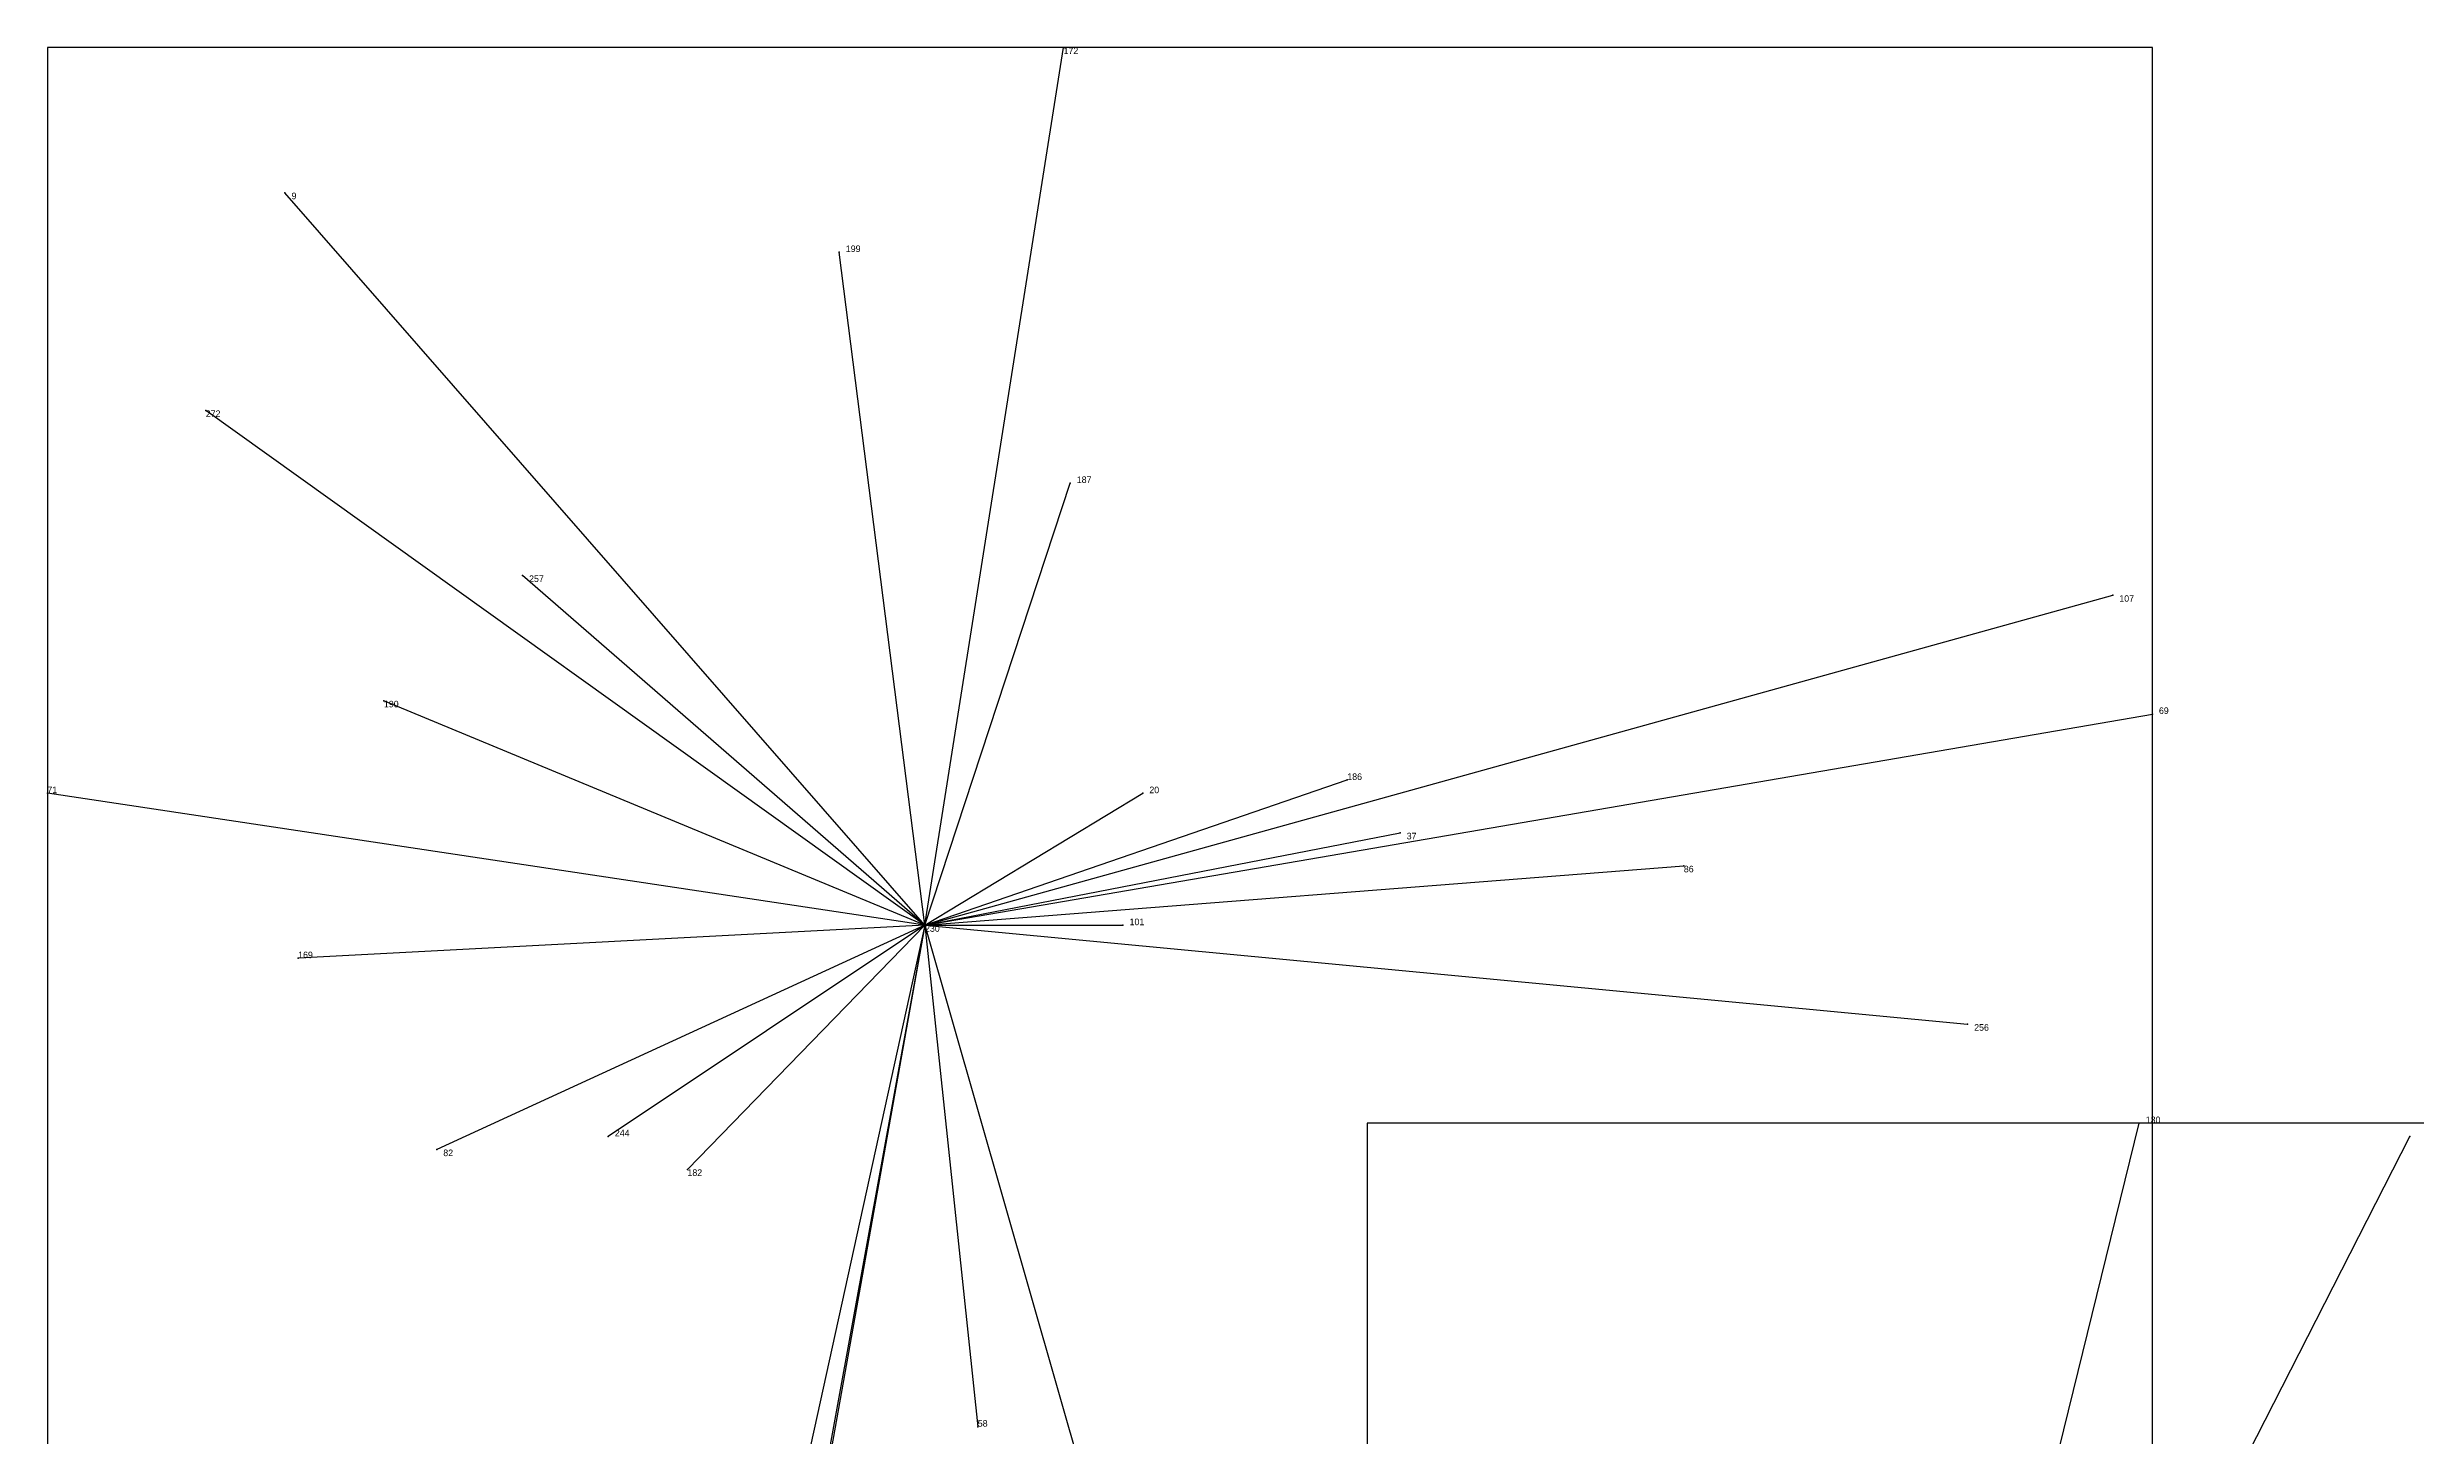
# Model space of a CAD drawing. Extents: x 0.01 to 1, y 0.004 to 0.997.
# Drawn here: x 0.258 to 0.6171, y 0.7865 to 0.997 of the extents above; entities that cross this region are included whole.
import ezdxf

# ---------------------------------------------------------------- set-up
doc = ezdxf.new("R2010")
doc.units = 0
for name, color, linetype in [('Clients', 3, 'CONTINUOUS'), ('Facilities', 3, 'CONTINUOUS'), ('Facilities_lines', 3, 'CONTINUOUS'), ('Min_max_boxes', 1, 'CONTINUOUS'), ('Normals', 1, 'CONTINUOUS'), ('Source_points', 5, 'CONTINUOUS'), ('Text', 3, 'CONTINUOUS')]:
    doc.layers.add(name, color=color, linetype=linetype)

msp = doc.modelspace()

# ---------------------------------------------------------------- linework, layer by layer
at = {"layer": 'Clients', "color": 5}
for p in [(0.412, 0.997), (0.294, 0.975), (0.378, 0.966), (0.282, 0.942), (0.413, 0.931), (0.33, 0.917), (0.571, 0.914), (0.309, 0.898), (0.577, 0.896), (0.258, 0.884), (0.424, 0.884), (0.455, 0.886), (0.463, 0.878), (0.506, 0.873), (0.421, 0.864), (0.296, 0.859), (0.549, 0.849), (0.575, 0.834), (0.317, 0.83), (0.343, 0.832), (0.616, 0.832), (0.355, 0.827), (0.399, 0.788)]:
    msp.add_point(p, dxfattribs=at)
at = {"layer": 'Facilities', "color": 3}
msp.add_point((0.391, 0.864), dxfattribs=at)
at = {"layer": 'Facilities_lines', "color": 3}
for p, q in [((0.391, 0.864), (0.412, 0.997)), ((0.391, 0.864), (0.294, 0.975)), ((0.391, 0.864), (0.378, 0.966)), ((0.391, 0.864), (0.282, 0.942)), ((0.391, 0.864), (0.413, 0.931)), ((0.391, 0.864), (0.33, 0.917)), ((0.391, 0.864), (0.571, 0.914)), ((0.391, 0.864), (0.309, 0.898)), ((0.391, 0.864), (0.577, 0.896)), ((0.391, 0.864), (0.258, 0.884)), ((0.391, 0.864), (0.455, 0.886)), ((0.391, 0.864), (0.424, 0.884)), ((0.391, 0.864), (0.463, 0.878)), ((0.391, 0.864), (0.506, 0.873)), ((0.391, 0.864), (0.296, 0.859)), ((0.391, 0.864), (0.317, 0.83)), ((0.391, 0.864), (0.343, 0.832)), ((0.391, 0.864), (0.346, 0.613)), ((0.391, 0.864), (0.347, 0.664)), ((0.391, 0.864), (0.355, 0.667)), ((0.391, 0.864), (0.355, 0.827)), ((0.391, 0.864), (0.399, 0.788)), ((0.391, 0.864), (0.415, 0.78)), ((0.391, 0.864), (0.421, 0.864)), ((0.391, 0.864), (0.549, 0.849)), ((0.536, 0.675), (0.575, 0.834)), ((0.536, 0.675), (0.616, 0.832))]:
    msp.add_line(p, q, dxfattribs=at)
at = {"layer": 'Min_max_boxes', "color": 1}
for p, q in [((0.577, 0.997), (0.258, 0.997)), ((0.258, 0.997), (0.258, 0.613)), ((0.577, 0.997), (0.258, 0.997)), ((0.258, 0.997), (0.258, 0.613)), ((0.258, 0.997), (0.258, 0.997)), ((0.577, 0.613), (0.577, 0.997)), ((0.577, 0.613), (0.577, 0.997)), ((0.577, 0.997), (0.577, 0.997)), ((0.73, 0.834), (0.458, 0.834)), ((0.458, 0.834), (0.458, 0.547)), ((0.73, 0.834), (0.458, 0.834)), ((0.458, 0.834), (0.458, 0.547)), ((0.458, 0.834), (0.458, 0.834))]:
    msp.add_line(p, q, dxfattribs=at)
at = {"layer": 'Normals', "color": 1}
for p, q in [((0.412, 0.997), (0.412, 0.997, 0.1)), ((0.294, 0.975), (0.294, 0.975, 0.1)), ((0.378, 0.966), (0.378, 0.966, 0.1)), ((0.282, 0.942), (0.282, 0.942, 0.1)), ((0.413, 0.931), (0.413, 0.931, 0.1)), ((0.33, 0.917), (0.33, 0.917, 0.1)), ((0.571, 0.914), (0.571, 0.914, 0.1)), ((0.309, 0.898), (0.309, 0.898, 0.1)), ((0.577, 0.896), (0.577, 0.896, 0.1)), ((0.258, 0.884), (0.258, 0.884, 0.1)), ((0.424, 0.884), (0.424, 0.884, 0.1)), ((0.455, 0.886), (0.455, 0.886, 0.1)), ((0.463, 0.878), (0.463, 0.878, 0.1)), ((0.506, 0.873), (0.506, 0.873, 0.1)), ((0.391, 0.864), (0.391, 0.864, 0.1)), ((0.421, 0.864), (0.421, 0.864, 0.1)), ((0.296, 0.859), (0.296, 0.859, 0.1)), ((0.549, 0.849), (0.549, 0.849, 0.1)), ((0.575, 0.834), (0.575, 0.834, 0.1)), ((0.317, 0.83), (0.317, 0.83, 0.1)), ((0.343, 0.832), (0.343, 0.832, 0.1)), ((0.616, 0.832), (0.616, 0.832, 0.1)), ((0.355, 0.827), (0.355, 0.827, 0.1)), ((0.399, 0.788), (0.399, 0.788, 0.1))]:
    msp.add_line(p, q, dxfattribs=at)
at = {"layer": 'Source_points', "color": 5}
for p in [(0.412, 0.997), (0.294, 0.975), (0.378, 0.966), (0.282, 0.942), (0.413, 0.931), (0.33, 0.917), (0.571, 0.914), (0.309, 0.898), (0.577, 0.896), (0.258, 0.884), (0.424, 0.884), (0.455, 0.886), (0.463, 0.878), (0.506, 0.873), (0.391, 0.864), (0.421, 0.864), (0.296, 0.859), (0.549, 0.849), (0.575, 0.834), (0.317, 0.83), (0.343, 0.832), (0.616, 0.832), (0.355, 0.827), (0.399, 0.788)]:
    msp.add_point(p, dxfattribs=at)

# ---------------------------------------------------------------- texts
at = {"layer": 'Text', "color": 3}
for s, p in [('172', (0.412, 0.996)), ('9', (0.295, 0.974)), ('199', (0.379, 0.966)), ('272', (0.282, 0.941)), ('187', (0.414, 0.931)), ('257', (0.331, 0.916)), ('107', (0.572, 0.913)), ('190', (0.309, 0.897)), ('69', (0.578, 0.896)), ('186', (0.455, 0.886)), ('71', (0.258, 0.884)), ('20', (0.425, 0.884)), ('37', (0.464, 0.877)), ('86', (0.506, 0.872)), ('230', (0.391, 0.863)), ('101', (0.422, 0.864)), ('169', (0.296, 0.859)), ('256', (0.55, 0.848)), ('244', (0.344, 0.832)), ('130', (0.576, 0.834)), ('82', (0.318, 0.829)), ('182', (0.355, 0.826)), ('58', (0.399, 0.788))]:
    msp.add_text(s, height=0.001, dxfattribs=at).set_placement(p)

doc.saveas('drawing.dxf')
